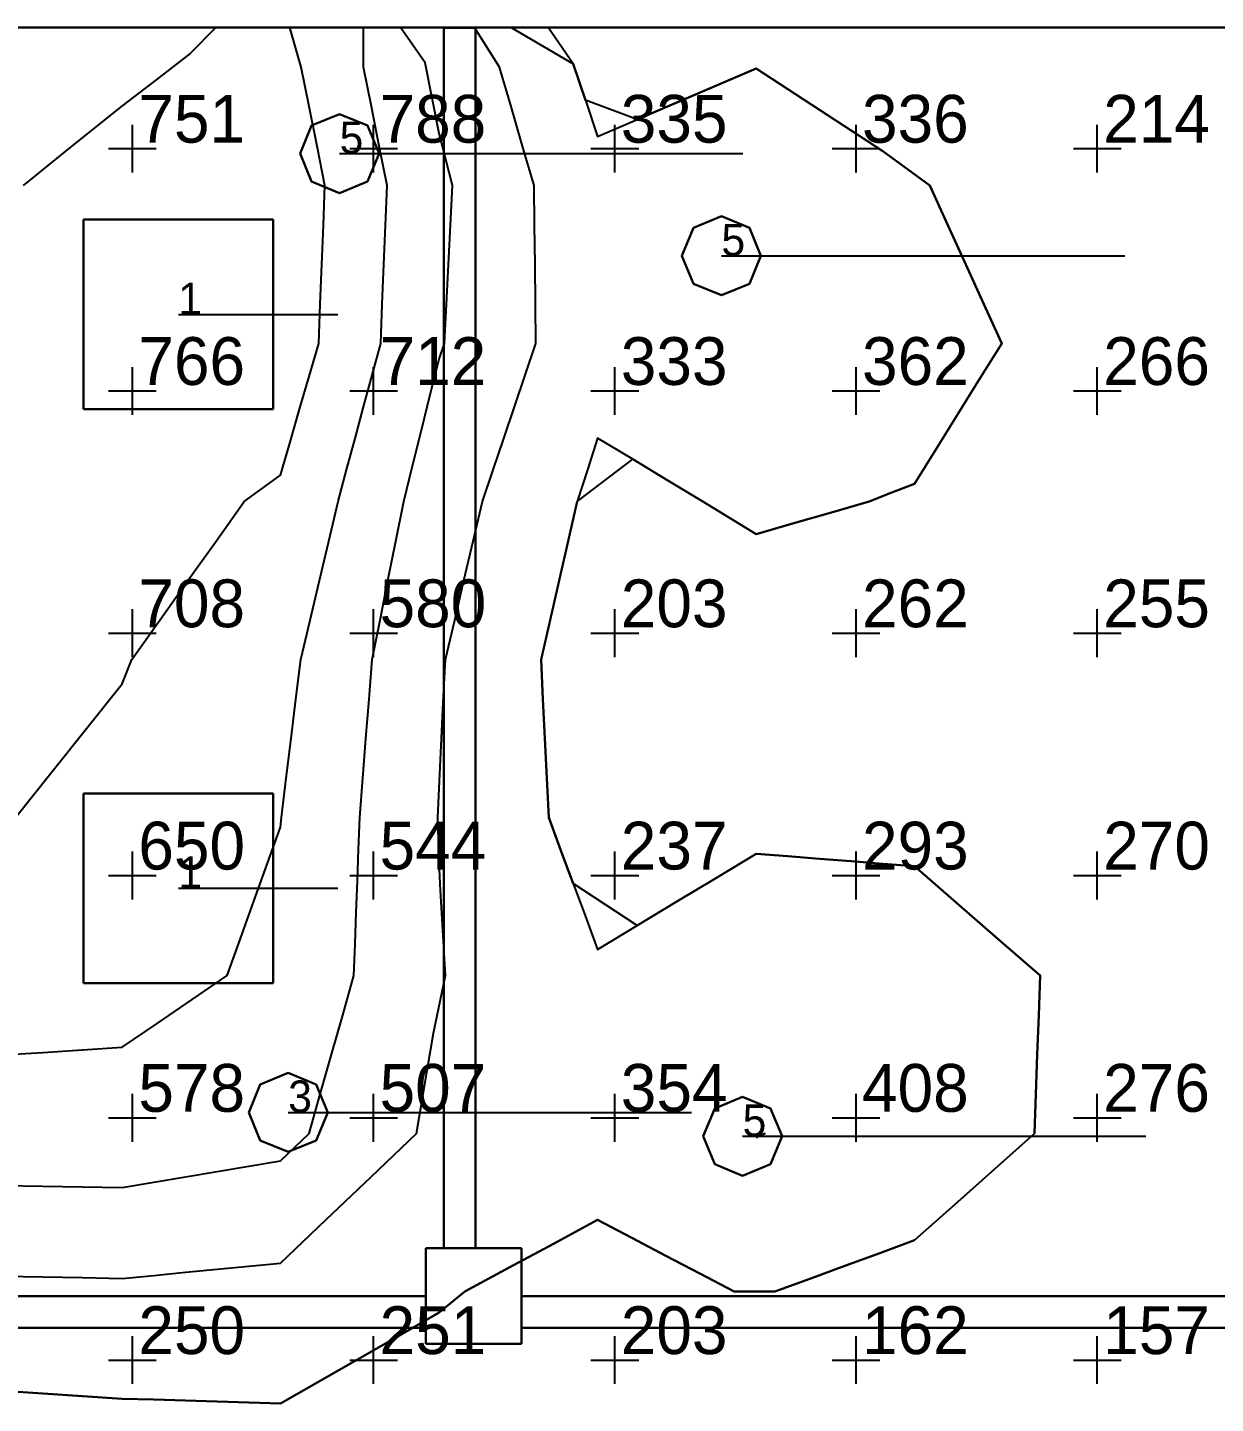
# Model space of a CAD drawing. Extents: x 0 to 48.5, y 0 to 23.7.
# Drawn here: x 10.641 to 14.366, y 18.484 to 22.8 of the extents above; entities that cross this region are included whole.
import ezdxf

# ---------------------------------------------------------------- set-up
doc = ezdxf.new("R2010")
doc.units = 0
doc.header["$MEASUREMENT"] = 0
for name, color, linetype in [('DLXFURN', 5, 'Continuous'), ('DLXISO', 7, 'Continuous'), ('DLXLUM', 2, 'Continuous'), ('DLXLUMEX', 2, 'Continuous'), ('DLXSCENE', 7, 'Continuous'), ('DLXVAL', 3, 'Continuous')]:
    doc.layers.add(name, color=color, linetype=linetype)

# ---------------------------------------------------------------- blocks, each defined once
blk = doc.blocks.new('*U56')
for p, q in [((0.2975, 0.2975), (-0.2975, 0.2975)), ((-0.2975, 0.2975), (-0.2975, -0.2975)), ((-0.2975, 0.2975), (-0.2975, -0.2975)), ((-0.2975, -0.2975), (-0.2975, 0.2975)), ((-0.2975, 0.2975), (-0.2975, 0.2975)), ((0.2975, 0.2975), (-0.2975, 0.2975)), ((-0.2975, 0.2975), (-0.2975, 0.2975)), ((-0.2975, 0.2975), (0.2975, 0.2975)), ((-0.2975, -0.2975), (-0.2975, 0.2975)), ((-0.2975, 0.2975), (0.2975, 0.2975)), ((0.2975, -0.2975), (0.2975, 0.2975)), ((0.2975, 0.2975), (0.2975, 0.2975)), ((0.2975, -0.2975), (0.2975, 0.2975)), ((0.2975, 0.2975), (0.2975, 0.2975)), ((0.2975, 0.2975), (0.2975, -0.2975)), ((0.2975, 0.2975), (0.2975, -0.2975)), ((-0.2975, -0.2975), (0.2975, -0.2975)), ((-0.2975, -0.2975), (-0.2975, -0.2975)), ((-0.2975, -0.2975), (0.2975, -0.2975)), ((0.2975, -0.2975), (-0.2975, -0.2975)), ((-0.2975, -0.2975), (-0.2975, -0.2975)), ((0.2975, -0.2975), (-0.2975, -0.2975)), ((0.2975, -0.2975), (0.2975, -0.2975)), ((0.2975, -0.2975), (0.2975, -0.2975))]:
    blk.add_line(p, q)
at = {"color": 1}
blk.add_line((0, 0), (0.5, 0), dxfattribs=at)
at = {"layer": 'DLXLUMEX', "color": 7}
blk.add_text('1', height=0.1, dxfattribs=at).set_placement((0, 0))
blk = doc.blocks.new('*U67')
for p, q in [((0.2975, 0.2975), (-0.2975, 0.2975)), ((-0.2975, 0.2975), (-0.2975, -0.2975)), ((-0.2975, 0.2975), (-0.2975, -0.2975)), ((-0.2975, -0.2975), (-0.2975, 0.2975)), ((-0.2975, 0.2975), (-0.2975, 0.2975)), ((0.2975, 0.2975), (-0.2975, 0.2975)), ((-0.2975, 0.2975), (-0.2975, 0.2975)), ((-0.2975, 0.2975), (0.2975, 0.2975)), ((-0.2975, -0.2975), (-0.2975, 0.2975)), ((-0.2975, 0.2975), (0.2975, 0.2975)), ((0.2975, -0.2975), (0.2975, 0.2975)), ((0.2975, 0.2975), (0.2975, 0.2975)), ((0.2975, -0.2975), (0.2975, 0.2975)), ((0.2975, 0.2975), (0.2975, 0.2975)), ((0.2975, 0.2975), (0.2975, -0.2975)), ((0.2975, 0.2975), (0.2975, -0.2975)), ((-0.2975, -0.2975), (0.2975, -0.2975)), ((-0.2975, -0.2975), (-0.2975, -0.2975)), ((-0.2975, -0.2975), (0.2975, -0.2975)), ((0.2975, -0.2975), (-0.2975, -0.2975)), ((-0.2975, -0.2975), (-0.2975, -0.2975)), ((0.2975, -0.2975), (-0.2975, -0.2975)), ((0.2975, -0.2975), (0.2975, -0.2975)), ((0.2975, -0.2975), (0.2975, -0.2975))]:
    blk.add_line(p, q)
at = {"color": 1}
blk.add_line((0, 0), (0.5, 0), dxfattribs=at)
at = {"layer": 'DLXLUMEX', "color": 7}
blk.add_text('1', height=0.1, dxfattribs=at).set_placement((0, 0))
blk = doc.blocks.new('*U134')
for p, q in [((-0.124, 0), (-0.0877, 0.0877)), ((-0.0877, 0.0877), (-0.124, 0)), ((-0.0877, 0.0877), (-0.124, 0)), ((-0.124, 0), (-0.0877, 0.0877)), ((-0.0877, 0.0877), (0, 0.124)), ((0, 0.124), (-0.0877, 0.0877)), ((0, 0.124), (-0.0877, 0.0877)), ((-0.0877, 0.0877), (0, 0.124)), ((-0.0877, 0.0877), (-0.0877, 0.0877)), ((-0.0877, 0.0877), (-0.0877, 0.0877)), ((0, 0.124), (0.0877, 0.0877)), ((0.0877, 0.0877), (0, 0.124)), ((0, 0.124), (0, 0.124)), ((0.0877, 0.0877), (0, 0.124)), ((0, 0.124), (0, 0.124)), ((0, 0.124), (0.0877, 0.0877)), ((0.0877, 0.0877), (0.124, 0)), ((0.124, 0), (0.0877, 0.0877)), ((0.0877, 0.0877), (0.0877, 0.0877)), ((0.124, 0), (0.0877, 0.0877)), ((0.0877, 0.0877), (0.0877, 0.0877)), ((0.0877, 0.0877), (0.124, 0)), ((-0.0877, -0.0877), (-0.124, 0)), ((-0.124, 0), (-0.0877, -0.0877)), ((-0.124, 0), (-0.124, 0)), ((-0.124, 0), (-0.0877, -0.0877)), ((-0.0877, -0.0877), (-0.124, 0)), ((-0.124, 0), (-0.124, 0)), ((0.124, 0), (0.0877, -0.0877)), ((0.0877, -0.0877), (0.124, 0)), ((0.0877, -0.0877), (0.124, 0)), ((0.124, 0), (0.0877, -0.0877)), ((0.124, 0), (0.124, 0)), ((0.124, 0), (0.124, 0)), ((0, -0.124), (-0.0877, -0.0877)), ((-0.0877, -0.0877), (0, -0.124)), ((-0.0877, -0.0877), (-0.0877, -0.0877)), ((-0.0877, -0.0877), (0, -0.124)), ((0, -0.124), (-0.0877, -0.0877)), ((-0.0877, -0.0877), (-0.0877, -0.0877)), ((0.0877, -0.0877), (0, -0.124)), ((0, -0.124), (0.0877, -0.0877)), ((0, -0.124), (0.0877, -0.0877)), ((0.0877, -0.0877), (0, -0.124)), ((0, -0.124), (0, -0.124)), ((0, -0.124), (0, -0.124)), ((0.0877, -0.0877), (0.0877, -0.0877)), ((0.0877, -0.0877), (0.0877, -0.0877))]:
    blk.add_line(p, q)
at = {"color": 1}
blk.add_line((0, 0), (1.265, 0), dxfattribs=at)
at = {"layer": 'DLXLUMEX', "color": 7}
blk.add_text('5', height=0.1, dxfattribs=at).set_placement((0, 0))
blk = doc.blocks.new('*U145')
for p, q in [((-0.124, 0), (-0.0877, 0.0877)), ((-0.0877, 0.0877), (-0.124, 0)), ((-0.0877, 0.0877), (-0.124, 0)), ((-0.124, 0), (-0.0877, 0.0877)), ((-0.0877, 0.0877), (0, 0.124)), ((0, 0.124), (-0.0877, 0.0877)), ((0, 0.124), (-0.0877, 0.0877)), ((-0.0877, 0.0877), (0, 0.124)), ((-0.0877, 0.0877), (-0.0877, 0.0877)), ((-0.0877, 0.0877), (-0.0877, 0.0877)), ((0, 0.124), (0.0877, 0.0877)), ((0.0877, 0.0877), (0, 0.124)), ((0, 0.124), (0, 0.124)), ((0.0877, 0.0877), (0, 0.124)), ((0, 0.124), (0, 0.124)), ((0, 0.124), (0.0877, 0.0877)), ((0.0877, 0.0877), (0.124, 0)), ((0.124, 0), (0.0877, 0.0877)), ((0.0877, 0.0877), (0.0877, 0.0877)), ((0.124, 0), (0.0877, 0.0877)), ((0.0877, 0.0877), (0.0877, 0.0877)), ((0.0877, 0.0877), (0.124, 0)), ((-0.0877, -0.0877), (-0.124, 0)), ((-0.124, 0), (-0.0877, -0.0877)), ((-0.124, 0), (-0.124, 0)), ((-0.124, 0), (-0.0877, -0.0877)), ((-0.0877, -0.0877), (-0.124, 0)), ((-0.124, 0), (-0.124, 0)), ((0.124, 0), (0.0877, -0.0877)), ((0.0877, -0.0877), (0.124, 0)), ((0.0877, -0.0877), (0.124, 0)), ((0.124, 0), (0.0877, -0.0877)), ((0.124, 0), (0.124, 0)), ((0.124, 0), (0.124, 0)), ((0, -0.124), (-0.0877, -0.0877)), ((-0.0877, -0.0877), (0, -0.124)), ((-0.0877, -0.0877), (-0.0877, -0.0877)), ((-0.0877, -0.0877), (0, -0.124)), ((0, -0.124), (-0.0877, -0.0877)), ((-0.0877, -0.0877), (-0.0877, -0.0877)), ((0.0877, -0.0877), (0, -0.124)), ((0, -0.124), (0.0877, -0.0877)), ((0, -0.124), (0.0877, -0.0877)), ((0.0877, -0.0877), (0, -0.124)), ((0, -0.124), (0, -0.124)), ((0, -0.124), (0, -0.124)), ((0.0877, -0.0877), (0.0877, -0.0877)), ((0.0877, -0.0877), (0.0877, -0.0877))]:
    blk.add_line(p, q)
at = {"color": 1}
blk.add_line((0, 0), (1.265, 0), dxfattribs=at)
at = {"layer": 'DLXLUMEX', "color": 7}
blk.add_text('3', height=0.1, dxfattribs=at).set_placement((0, 0))
blk = doc.blocks.new('*U169')
for p, q in [((-0.124, 0), (-0.0877, 0.0877)), ((-0.0877, 0.0877), (-0.124, 0)), ((-0.0877, 0.0877), (-0.124, 0)), ((-0.124, 0), (-0.0877, 0.0877)), ((-0.0877, 0.0877), (0, 0.124)), ((0, 0.124), (-0.0877, 0.0877)), ((0, 0.124), (-0.0877, 0.0877)), ((-0.0877, 0.0877), (0, 0.124)), ((-0.0877, 0.0877), (-0.0877, 0.0877)), ((-0.0877, 0.0877), (-0.0877, 0.0877)), ((0, 0.124), (0.0877, 0.0877)), ((0.0877, 0.0877), (0, 0.124)), ((0, 0.124), (0, 0.124)), ((0.0877, 0.0877), (0, 0.124)), ((0, 0.124), (0, 0.124)), ((0, 0.124), (0.0877, 0.0877)), ((0.0877, 0.0877), (0.124, 0)), ((0.124, 0), (0.0877, 0.0877)), ((0.0877, 0.0877), (0.0877, 0.0877)), ((0.124, 0), (0.0877, 0.0877)), ((0.0877, 0.0877), (0.0877, 0.0877)), ((0.0877, 0.0877), (0.124, 0)), ((-0.0877, -0.0877), (-0.124, 0)), ((-0.124, 0), (-0.0877, -0.0877)), ((-0.124, 0), (-0.124, 0)), ((-0.124, 0), (-0.0877, -0.0877)), ((-0.0877, -0.0877), (-0.124, 0)), ((-0.124, 0), (-0.124, 0)), ((0.124, 0), (0.0877, -0.0877)), ((0.0877, -0.0877), (0.124, 0)), ((0.0877, -0.0877), (0.124, 0)), ((0.124, 0), (0.0877, -0.0877)), ((0.124, 0), (0.124, 0)), ((0.124, 0), (0.124, 0)), ((0, -0.124), (-0.0877, -0.0877)), ((-0.0877, -0.0877), (0, -0.124)), ((-0.0877, -0.0877), (-0.0877, -0.0877)), ((-0.0877, -0.0877), (0, -0.124)), ((0, -0.124), (-0.0877, -0.0877)), ((-0.0877, -0.0877), (-0.0877, -0.0877)), ((0.0877, -0.0877), (0, -0.124)), ((0, -0.124), (0.0877, -0.0877)), ((0, -0.124), (0.0877, -0.0877)), ((0.0877, -0.0877), (0, -0.124)), ((0, -0.124), (0, -0.124)), ((0, -0.124), (0, -0.124)), ((0.0877, -0.0877), (0.0877, -0.0877)), ((0.0877, -0.0877), (0.0877, -0.0877))]:
    blk.add_line(p, q)
at = {"color": 1}
blk.add_line((0, 0), (1.265, 0), dxfattribs=at)
at = {"layer": 'DLXLUMEX', "color": 7}
blk.add_text('5', height=0.1, dxfattribs=at).set_placement((0, 0))
blk = doc.blocks.new('*U171')
for p, q in [((-0.124, 0), (-0.0877, 0.0877)), ((-0.0877, 0.0877), (-0.124, 0)), ((-0.0877, 0.0877), (-0.124, 0)), ((-0.124, 0), (-0.0877, 0.0877)), ((-0.0877, 0.0877), (0, 0.124)), ((0, 0.124), (-0.0877, 0.0877)), ((0, 0.124), (-0.0877, 0.0877)), ((-0.0877, 0.0877), (0, 0.124)), ((-0.0877, 0.0877), (-0.0877, 0.0877)), ((-0.0877, 0.0877), (-0.0877, 0.0877)), ((0, 0.124), (0.0877, 0.0877)), ((0.0877, 0.0877), (0, 0.124)), ((0, 0.124), (0, 0.124)), ((0.0877, 0.0877), (0, 0.124)), ((0, 0.124), (0, 0.124)), ((0, 0.124), (0.0877, 0.0877)), ((0.0877, 0.0877), (0.124, 0)), ((0.124, 0), (0.0877, 0.0877)), ((0.0877, 0.0877), (0.0877, 0.0877)), ((0.124, 0), (0.0877, 0.0877)), ((0.0877, 0.0877), (0.0877, 0.0877)), ((0.0877, 0.0877), (0.124, 0)), ((-0.0877, -0.0877), (-0.124, 0)), ((-0.124, 0), (-0.0877, -0.0877)), ((-0.124, 0), (-0.124, 0)), ((-0.124, 0), (-0.0877, -0.0877)), ((-0.0877, -0.0877), (-0.124, 0)), ((-0.124, 0), (-0.124, 0)), ((0.124, 0), (0.0877, -0.0877)), ((0.0877, -0.0877), (0.124, 0)), ((0.0877, -0.0877), (0.124, 0)), ((0.124, 0), (0.0877, -0.0877)), ((0.124, 0), (0.124, 0)), ((0.124, 0), (0.124, 0)), ((0, -0.124), (-0.0877, -0.0877)), ((-0.0877, -0.0877), (0, -0.124)), ((-0.0877, -0.0877), (-0.0877, -0.0877)), ((-0.0877, -0.0877), (0, -0.124)), ((0, -0.124), (-0.0877, -0.0877)), ((-0.0877, -0.0877), (-0.0877, -0.0877)), ((0.0877, -0.0877), (0, -0.124)), ((0, -0.124), (0.0877, -0.0877)), ((0, -0.124), (0.0877, -0.0877)), ((0.0877, -0.0877), (0, -0.124)), ((0, -0.124), (0, -0.124)), ((0, -0.124), (0, -0.124)), ((0.0877, -0.0877), (0.0877, -0.0877)), ((0.0877, -0.0877), (0.0877, -0.0877))]:
    blk.add_line(p, q)
at = {"color": 1}
blk.add_line((0, 0), (1.265, 0), dxfattribs=at)
at = {"layer": 'DLXLUMEX', "color": 7}
blk.add_text('5', height=0.1, dxfattribs=at).set_placement((0, 0))
blk = doc.blocks.new('*U85')
for p, q in [((6.666, -0.1), (0.6521, -0.1)), ((0.6521, -0.1), (6.666, -0.1)), ((6.666, -0.1), (6.666, -0.1)), ((19.18, -0.1), (6.966, -0.1)), ((6.966, -0.1), (6.966, -0.1)), ((6.966, -0.1), (19.18, -0.1)), ((6.666, -0.2), (0.776, -0.2)), ((0.776, -0.2), (6.666, -0.2)), ((6.666, -0.2), (6.666, -0.2)), ((19.176, -0.2), (6.966, -0.2)), ((6.966, -0.2), (6.966, -0.2)), ((6.966, -0.2), (19.176, -0.2))]:
    blk.add_line(p, q)
blk = doc.blocks.new('*U87')
for p, q in [((0.2, 4.0794), (0.1, 4.0794)), ((0.1, 4.0794), (0.1, 4.0794)), ((0.1, 4.0794), (0.2, 4.0794)), ((0.1, 0.2506), (0.1, 4.0794)), ((0.1, 4.0794), (0.1, 4.0794)), ((0.1, 4.0794), (0.1, 0.2506)), ((0.2, 4.0794), (0.2, 4.0794)), ((0.2, 0.2506), (0.2, 4.0794)), ((0.2, 4.0794), (0.2, 4.0794)), ((0.2, 4.0794), (0.2, 0.2506)), ((0.1, 0.2506), (0.1, 0.2506)), ((0.2, 0.2506), (0.2, 0.2506))]:
    blk.add_line(p, q)
blk = doc.blocks.new('*U146')
for p, q in [((0, 22.8), (26.4, 22.8)), ((26.4, 22.8), (0, 22.8))]:
    blk.add_line(p, q)
blk = doc.blocks.new('*U147')
for p, q in [((0, 22.8), (26.4, 22.8)), ((11.89, 18.9706), (11.89, 18.6706)), ((12.19, 18.9706), (11.89, 18.9706)), ((12.19, 18.6706), (12.19, 18.9706)), ((11.89, 18.6706), (12.19, 18.6706))]:
    blk.add_line(p, q)
blk = doc.blocks.new('*U148')
for p, q in [((26.4, 22.8), (0, 22.8)), ((11.89, 18.6706), (11.89, 18.9706)), ((11.89, 18.9706), (12.19, 18.9706)), ((12.19, 18.9706), (12.19, 18.6706)), ((12.19, 18.6706), (11.89, 18.6706))]:
    blk.add_line(p, q)
blk = doc.blocks.new('*U153')
for p, q in [((-0.15, 0.15), (-0.15, -0.15)), ((-0.15, -0.15), (-0.15, 0.15)), ((-0.15, 0.15), (-0.15, 0.15)), ((0.15, 0.15), (-0.15, 0.15)), ((-0.15, 0.15), (-0.15, 0.15)), ((-0.15, 0.15), (0.15, 0.15)), ((0.15, 0.15), (0.15, 0.15)), ((0.15, -0.15), (0.15, 0.15)), ((0.15, 0.15), (0.15, 0.15)), ((0.15, 0.15), (0.15, -0.15)), ((-0.15, -0.15), (-0.15, -0.15)), ((-0.15, -0.15), (0.15, -0.15)), ((0.15, -0.15), (-0.15, -0.15)), ((-0.15, -0.15), (-0.15, -0.15)), ((0.15, -0.15), (0.15, -0.15)), ((0.15, -0.15), (0.15, -0.15))]:
    blk.add_line(p, q)
blk = doc.blocks.new('*U159')
for p, q in [((12.7564, 22.8), (15.7564, 22.8)), ((15.7564, 22.8), (12.7564, 22.8)), ((12.7564, 22.8), (12.7564, 22.8))]:
    blk.add_line(p, q)
blk = doc.blocks.new('*U162')
at = {"color": 1}
for points in [[(10.5643, 18.5233, 0.7), (10.6886, 18.5151, 0.7), (10.8129, 18.507, 0.7), (10.9371, 18.4988, 0.7), (11.0366, 18.4958, 0.7), (11.136, 18.4928, 0.7), (11.2354, 18.4898, 0.7), (11.3349, 18.4868, 0.7), (11.4343, 18.4838, 0.7), (11.5586, 18.555, 0.7), (11.6829, 18.6263, 0.7), (11.8071, 18.6975, 0.7), (11.9314, 18.7687, 0.7), (12.0123, 18.8348, 0.7), (12.151, 18.9098, 0.7), (12.2898, 18.9848, 0.7), (12.4286, 19.0598, 0.7), (12.5356, 19.0035, 0.7), (12.6427, 18.9473, 0.7), (12.7497, 18.891, 0.7), (12.8567, 18.8348, 0.7), (12.9848, 18.8348, 0.7), (13.0943, 18.875, 0.7), (13.2038, 18.9153, 0.7), (13.3133, 18.9555, 0.7), (13.4229, 18.9958, 0.7), (13.548, 19.1073, 0.7), (13.6732, 19.2189, 0.7), (13.7984, 19.3304, 0.7), (13.8029, 19.4543, 0.7), (13.8075, 19.5782, 0.7), (13.8121, 19.7022, 0.7), (13.8166, 19.8261, 0.7), (13.6854, 19.9404, 0.7), (13.5541, 20.0547, 0.7), (13.4229, 20.169, 0.7), (13.3234, 20.1768, 0.7), (13.224, 20.1845, 0.7), (13.1246, 20.1923, 0.7), (13.0251, 20.2001, 0.7), (12.9257, 20.2078, 0.7), (12.8014, 20.1329, 0.7), (12.6771, 20.058, 0.7), (12.5529, 19.9831, 0.7), (12.3521, 20.115, 0.7), (12.3138, 20.2183, 0.7), (12.2756, 20.3217, 0.7), (12.2695, 20.4456, 0.7), (12.2634, 20.5695, 0.7), (12.2573, 20.6935, 0.7), (12.2512, 20.8174, 0.7), (12.2795, 20.9413, 0.7), (12.3078, 21.0652, 0.7), (12.3361, 21.1891, 0.7), (12.3644, 21.313, 0.7), (12.5387, 21.4455, 0.7), (12.6488, 21.3793, 0.7), (12.7589, 21.313, 0.7), (12.9257, 21.2106, 0.7), (13.0439, 21.2447, 0.7), (13.1621, 21.2789, 0.7), (13.2803, 21.313, 0.7), (13.3516, 21.341, 0.7), (13.4229, 21.3689, 0.7), (13.4911, 21.4789, 0.7), (13.5594, 21.5888, 0.7), (13.6276, 21.6987, 0.7), (13.6959, 21.8087, 0.7), (13.6397, 21.9326, 0.7), (13.5834, 22.0565, 0.7), (13.5272, 22.1804, 0.7), (13.4709, 22.3043, 0.7), (13.3234, 22.4122, 0.7), (13.224, 22.477, 0.7), (13.1246, 22.5418, 0.7), (13.0251, 22.6066, 0.7), (12.9257, 22.6714, 0.7), (12.8014, 22.6181, 0.7), (12.6771, 22.5649, 0.7), (12.5529, 22.5117, 0.7), (12.3903, 22.5723, 0.7), (12.3521, 22.6861, 0.7), (12.2737, 22.8, 0.7), (12.1579, 22.8, 0.7), (12.0421, 22.8, 0.7), (11.9263, 22.8, 0.7), (11.8105, 22.8, 0.7), (11.6947, 22.8, 0.7), (11.579, 22.8, 0.7), (11.4632, 22.8, 0.7), (11.3474, 22.8, 0.7), (11.2316, 22.8, 0.7), (11.1158, 22.8, 0.7), (11, 22.8, 0.7), (10.8842, 22.8, 0.7), (10.7684, 22.8, 0.7), (10.6526, 22.8, 0.7), (10.5368, 22.8, 0.7)], [(10.5368, 22.8, 0.7), (10.6526, 22.8, 0.7), (10.7684, 22.8, 0.7), (10.8842, 22.8, 0.7), (11, 22.8, 0.7), (11.1158, 22.8, 0.7), (11.2316, 22.8, 0.7), (11.3474, 22.8, 0.7), (11.4632, 22.8, 0.7), (11.579, 22.8, 0.7), (11.6947, 22.8, 0.7), (11.8105, 22.8, 0.7), (11.9263, 22.8, 0.7), (12.0421, 22.8, 0.7), (12.1579, 22.8, 0.7), (12.3521, 22.6861, 0.7), (12.3903, 22.5723, 0.7), (12.4286, 22.4585, 0.7), (12.5529, 22.5117, 0.7), (12.6771, 22.5649, 0.7), (12.8014, 22.6181, 0.7), (12.9257, 22.6714, 0.7), (13.0251, 22.6066, 0.7), (13.1246, 22.5418, 0.7), (13.224, 22.477, 0.7), (13.3234, 22.4122, 0.7), (13.4709, 22.3043, 0.7), (13.5272, 22.1804, 0.7), (13.5834, 22.0565, 0.7), (13.6397, 21.9326, 0.7), (13.6959, 21.8087, 0.7), (13.6276, 21.6987, 0.7), (13.5594, 21.5888, 0.7), (13.4911, 21.4789, 0.7), (13.4229, 21.3689, 0.7), (13.3516, 21.341, 0.7), (13.2803, 21.313, 0.7), (13.1621, 21.2789, 0.7), (13.0439, 21.2447, 0.7), (12.9257, 21.2106, 0.7), (12.7589, 21.313, 0.7), (12.6488, 21.3793, 0.7), (12.5387, 21.4455, 0.7), (12.4286, 21.5117, 0.7), (12.3965, 21.4124, 0.7), (12.3644, 21.313, 0.7), (12.3361, 21.1891, 0.7), (12.3078, 21.0652, 0.7), (12.2795, 20.9413, 0.7), (12.2512, 20.8174, 0.7), (12.2573, 20.6935, 0.7), (12.2634, 20.5695, 0.7), (12.2695, 20.4456, 0.7), (12.2756, 20.3217, 0.7), (12.3138, 20.2183, 0.7), (12.3521, 20.115, 0.7), (12.3903, 20.0116, 0.7), (12.4286, 19.9082, 0.7), (12.5529, 19.9831, 0.7), (12.6771, 20.058, 0.7), (12.8014, 20.1329, 0.7), (12.9257, 20.2078, 0.7), (13.0251, 20.2001, 0.7), (13.1246, 20.1923, 0.7), (13.224, 20.1845, 0.7), (13.3234, 20.1768, 0.7), (13.4229, 20.169, 0.7), (13.5541, 20.0547, 0.7), (13.6854, 19.9404, 0.7), (13.8166, 19.8261, 0.7), (13.8121, 19.7022, 0.7), (13.8075, 19.5782, 0.7), (13.8029, 19.4543, 0.7), (13.7984, 19.3304, 0.7), (13.6732, 19.2189, 0.7), (13.548, 19.1073, 0.7), (13.4229, 18.9958, 0.7), (13.3133, 18.9555, 0.7), (13.2038, 18.9153, 0.7), (13.0943, 18.875, 0.7), (12.9848, 18.8348, 0.7), (12.8567, 18.8348, 0.7), (12.7497, 18.891, 0.7), (12.6427, 18.9473, 0.7), (12.5356, 19.0035, 0.7), (12.4286, 19.0598, 0.7), (12.2898, 18.9848, 0.7), (12.151, 18.9098, 0.7), (12.0123, 18.8348, 0.7), (11.9314, 18.7687, 0.7), (11.8071, 18.6975, 0.7), (11.6829, 18.6263, 0.7), (11.5586, 18.555, 0.7), (11.4343, 18.4838, 0.7), (11.3349, 18.4868, 0.7), (11.2354, 18.4898, 0.7), (11.136, 18.4928, 0.7), (11.0366, 18.4958, 0.7), (10.9371, 18.4988, 0.7), (10.8129, 18.507, 0.7), (10.6886, 18.5151, 0.7), (10.5643, 18.5233, 0.7)]]:
    blk.add_polyline3d(points, dxfattribs=at)
at = {"color": 3}
for points in [[(10.5643, 18.8832, 0.7), (10.6886, 18.8808, 0.7), (10.8129, 18.8785, 0.7), (10.9371, 18.8762, 0.7), (11.0366, 18.8857, 0.7), (11.136, 18.8953, 0.7), (11.2354, 18.9049, 0.7), (11.3349, 18.9145, 0.7), (11.4343, 18.9241, 0.7), (11.5765, 19.0596, 0.7), (11.7186, 19.195, 0.7), (11.8608, 19.3304, 0.7), (11.8785, 19.4354, 0.7), (11.8961, 19.5405, 0.7), (11.9138, 19.6455, 0.7), (11.9511, 19.8261, 0.7), (11.9462, 19.9151, 0.7), (11.9413, 20.0041, 0.7), (11.9364, 20.0931, 0.7), (11.9314, 20.1821, 0.7), (11.9278, 20.3217, 0.7), (11.9314, 20.4127, 0.7), (11.938, 20.5476, 0.7), (11.9446, 20.6825, 0.7), (11.9512, 20.8174, 0.7), (11.9804, 20.9413, 0.7), (12.0096, 21.0652, 0.7), (12.0387, 21.1891, 0.7), (12.068, 21.313, 0.7), (12.1013, 21.4121, 0.7), (12.1347, 21.5113, 0.7), (12.168, 21.6104, 0.7), (12.2014, 21.7095, 0.7), (12.2348, 21.8087, 0.7), (12.2335, 21.9326, 0.7), (12.2323, 22.0565, 0.7), (12.2311, 22.1804, 0.7), (12.2299, 22.3043, 0.7), (12.1936, 22.4282, 0.7), (12.1573, 22.5522, 0.7), (12.121, 22.6761, 0.7), (12.0421, 22.8, 0.7), (11.9263, 22.8, 0.7), (11.8105, 22.8, 0.7), (11.6947, 22.8, 0.7), (11.579, 22.8, 0.7), (11.4632, 22.8, 0.7), (11.3474, 22.8, 0.7), (11.2316, 22.8, 0.7), (11.1158, 22.8, 0.7), (11, 22.8, 0.7), (10.8842, 22.8, 0.7), (10.7684, 22.8, 0.7), (10.6526, 22.8, 0.7), (10.5368, 22.8, 0.7)], [(12.9257, 19.3183, 0.7), (12.953, 19.3304, 0.7), (12.9257, 19.3183, 0.7)]]:
    blk.add_polyline3d(points, dxfattribs=at)
at = {"color": 6}
blk.add_polyline3d([(10.5643, 19.1675, 0.7), (10.6886, 19.1653, 0.7), (10.8129, 19.163, 0.7), (10.9371, 19.1608, 0.7), (11.0366, 19.1777, 0.7), (11.136, 19.1945, 0.7), (11.2354, 19.2114, 0.7), (11.3349, 19.2283, 0.7), (11.4343, 19.2452, 0.7), (11.5237, 19.3304, 0.7), (11.5589, 19.4543, 0.7), (11.594, 19.5782, 0.7), (11.6292, 19.7022, 0.7), (11.6644, 19.8261, 0.7), (11.668, 19.9252, 0.7), (11.6716, 20.0243, 0.7), (11.6752, 20.1235, 0.7), (11.6788, 20.2226, 0.7), (11.6824, 20.3217, 0.7), (11.6922, 20.4456, 0.7), (11.7021, 20.5695, 0.7), (11.7119, 20.6935, 0.7), (11.7218, 20.8174, 0.7), (11.7464, 20.9413, 0.7), (11.7711, 21.0652, 0.7), (11.7957, 21.1891, 0.7), (11.8204, 21.313, 0.7), (11.8482, 21.4248, 0.7), (11.8759, 21.5366, 0.7), (11.9037, 21.6484, 0.7), (11.9314, 21.7601, 0.7), (11.9482, 21.8087, 0.7), (11.9544, 21.9326, 0.7), (11.9607, 22.0565, 0.7), (11.9669, 22.1804, 0.7), (11.9731, 22.3043, 0.7), (11.9314, 22.4674, 0.7), (11.9098, 22.5782, 0.7), (11.8881, 22.6891, 0.7), (11.8105, 22.8, 0.7), (11.6947, 22.8, 0.7), (11.579, 22.8, 0.7), (11.4632, 22.8, 0.7), (11.3474, 22.8, 0.7), (11.2316, 22.8, 0.7), (11.1158, 22.8, 0.7), (11, 22.8, 0.7), (10.8842, 22.8, 0.7), (10.7684, 22.8, 0.7), (10.6526, 22.8, 0.7), (10.5368, 22.8, 0.7)], dxfattribs=at)
at = {"color": 4}
blk.add_polyline3d([(10.5643, 19.577, 0.7), (10.6886, 19.585, 0.7), (10.8129, 19.5931, 0.7), (10.9371, 19.6011, 0.7), (11.0469, 19.6761, 0.7), (11.1567, 19.7511, 0.7), (11.2665, 19.8261, 0.7), (11.3084, 19.9425, 0.7), (11.3504, 20.059, 0.7), (11.3923, 20.1754, 0.7), (11.4343, 20.2919, 0.7), (11.437, 20.3217, 0.7), (11.4521, 20.4456, 0.7), (11.4672, 20.5695, 0.7), (11.4823, 20.6935, 0.7), (11.4974, 20.8174, 0.7), (11.5267, 20.9413, 0.7), (11.556, 21.0652, 0.7), (11.5853, 21.1891, 0.7), (11.6146, 21.313, 0.7), (11.6413, 21.4121, 0.7), (11.6681, 21.5113, 0.7), (11.6948, 21.6104, 0.7), (11.7216, 21.7095, 0.7), (11.7484, 21.8087, 0.7), (11.7533, 21.9326, 0.7), (11.7583, 22.0565, 0.7), (11.7633, 22.1804, 0.7), (11.7682, 22.3043, 0.7), (11.7438, 22.4282, 0.7), (11.7193, 22.5522, 0.7), (11.6948, 22.6761, 0.7), (11.6947, 22.8, 0.7), (11.579, 22.8, 0.7), (11.4632, 22.8, 0.7), (11.3474, 22.8, 0.7), (11.2316, 22.8, 0.7), (11.1158, 22.8, 0.7), (11, 22.8, 0.7), (10.8842, 22.8, 0.7), (10.7684, 22.8, 0.7), (10.6526, 22.8, 0.7), (10.5368, 22.8, 0.7)], dxfattribs=at)
at = {"color": 9}
blk.add_polyline3d([(10.6027, 20.3217, 0.7), (10.7142, 20.4615, 0.7), (10.8257, 20.6014, 0.7), (10.9371, 20.7412, 0.7), (10.9678, 20.8174, 0.7), (11.0559, 20.9413, 0.7), (11.144, 21.0652, 0.7), (11.2321, 21.1891, 0.7), (11.3202, 21.313, 0.7), (11.4343, 21.3962, 0.7), (11.4642, 21.4993, 0.7), (11.4941, 21.6024, 0.7), (11.524, 21.7056, 0.7), (11.5539, 21.8087, 0.7), (11.5588, 21.9326, 0.7), (11.5637, 22.0565, 0.7), (11.5685, 22.1804, 0.7), (11.5734, 22.3043, 0.7), (11.5486, 22.4282, 0.7), (11.5238, 22.5522, 0.7), (11.499, 22.6761, 0.7), (11.4632, 22.8, 0.7), (11.3474, 22.8, 0.7), (11.2316, 22.8, 0.7), (11.1511, 22.7181, 0.7), (11.0441, 22.6363, 0.7), (10.9371, 22.5544, 0.7), (10.7821, 22.4294, 0.7), (10.627, 22.3043, 0.7)], dxfattribs=at)
blk = doc.blocks.new('*U163')
for p, q in [((10.9696, 22.345, 0.7), (10.9696, 22.495, 0.7)), ((11.7261, 22.345, 0.7), (11.7261, 22.495, 0.7)), ((12.4826, 22.345, 0.7), (12.4826, 22.495, 0.7)), ((13.2391, 22.345, 0.7), (13.2391, 22.495, 0.7)), ((13.9957, 22.345, 0.7), (13.9957, 22.495, 0.7)), ((10.8946, 22.42, 0.7), (11.0446, 22.42, 0.7)), ((11.6511, 22.42, 0.7), (11.8011, 22.42, 0.7)), ((12.4076, 22.42, 0.7), (12.5576, 22.42, 0.7)), ((13.1641, 22.42, 0.7), (13.3141, 22.42, 0.7)), ((13.9207, 22.42, 0.7), (14.0707, 22.42, 0.7)), ((10.9696, 21.585, 0.7), (10.9696, 21.735, 0.7)), ((11.7261, 21.585, 0.7), (11.7261, 21.735, 0.7)), ((12.4826, 21.585, 0.7), (12.4826, 21.735, 0.7)), ((13.2391, 21.585, 0.7), (13.2391, 21.735, 0.7)), ((13.9957, 21.585, 0.7), (13.9957, 21.735, 0.7)), ((10.8946, 21.66, 0.7), (11.0446, 21.66, 0.7)), ((11.6511, 21.66, 0.7), (11.8011, 21.66, 0.7)), ((12.4076, 21.66, 0.7), (12.5576, 21.66, 0.7)), ((13.1641, 21.66, 0.7), (13.3141, 21.66, 0.7)), ((13.9207, 21.66, 0.7), (14.0707, 21.66, 0.7)), ((10.9696, 20.825, 0.7), (10.9696, 20.975, 0.7)), ((11.7261, 20.825, 0.7), (11.7261, 20.975, 0.7)), ((12.4826, 20.825, 0.7), (12.4826, 20.975, 0.7)), ((13.2391, 20.825, 0.7), (13.2391, 20.975, 0.7)), ((13.9957, 20.825, 0.7), (13.9957, 20.975, 0.7)), ((10.8946, 20.9, 0.7), (11.0446, 20.9, 0.7)), ((11.6511, 20.9, 0.7), (11.8011, 20.9, 0.7)), ((12.4076, 20.9, 0.7), (12.5576, 20.9, 0.7)), ((13.1641, 20.9, 0.7), (13.3141, 20.9, 0.7)), ((13.9207, 20.9, 0.7), (14.0707, 20.9, 0.7)), ((10.9696, 20.065, 0.7), (10.9696, 20.215, 0.7)), ((11.7261, 20.065, 0.7), (11.7261, 20.215, 0.7)), ((12.4826, 20.065, 0.7), (12.4826, 20.215, 0.7)), ((13.2391, 20.065, 0.7), (13.2391, 20.215, 0.7)), ((13.9957, 20.065, 0.7), (13.9957, 20.215, 0.7)), ((10.8946, 20.14, 0.7), (11.0446, 20.14, 0.7)), ((11.6511, 20.14, 0.7), (11.8011, 20.14, 0.7)), ((12.4076, 20.14, 0.7), (12.5576, 20.14, 0.7)), ((13.1641, 20.14, 0.7), (13.3141, 20.14, 0.7)), ((13.9207, 20.14, 0.7), (14.0707, 20.14, 0.7)), ((10.9696, 19.305, 0.7), (10.9696, 19.455, 0.7)), ((11.7261, 19.305, 0.7), (11.7261, 19.455, 0.7)), ((12.4826, 19.305, 0.7), (12.4826, 19.455, 0.7)), ((13.2391, 19.305, 0.7), (13.2391, 19.455, 0.7)), ((13.9957, 19.305, 0.7), (13.9957, 19.455, 0.7)), ((10.8946, 19.38, 0.7), (11.0446, 19.38, 0.7)), ((11.6511, 19.38, 0.7), (11.8011, 19.38, 0.7)), ((12.4076, 19.38, 0.7), (12.5576, 19.38, 0.7)), ((13.1641, 19.38, 0.7), (13.3141, 19.38, 0.7)), ((13.9207, 19.38, 0.7), (14.0707, 19.38, 0.7)), ((10.9696, 18.545, 0.7), (10.9696, 18.695, 0.7)), ((11.7261, 18.545, 0.7), (11.7261, 18.695, 0.7)), ((12.4826, 18.545, 0.7), (12.4826, 18.695, 0.7)), ((13.2391, 18.545, 0.7), (13.2391, 18.695, 0.7)), ((13.9957, 18.545, 0.7), (13.9957, 18.695, 0.7)), ((10.8946, 18.62, 0.7), (11.0446, 18.62, 0.7)), ((11.6511, 18.62, 0.7), (11.8011, 18.62, 0.7)), ((12.4076, 18.62, 0.7), (12.5576, 18.62, 0.7)), ((13.1641, 18.62, 0.7), (13.3141, 18.62, 0.7)), ((13.9207, 18.62, 0.7), (14.0707, 18.62, 0.7))]:
    blk.add_line(p, q)
at = {"layer": 'DLXVAL'}
for s, p in [('751', (10.9883, 22.4387, 0.7)), ('788', (11.7448, 22.4387, 0.7)), ('335', (12.5014, 22.4387, 0.7)), ('336', (13.2579, 22.4387, 0.7)), ('214', (14.0144, 22.4387, 0.7)), ('766', (10.9883, 21.6787, 0.7)), ('712', (11.7448, 21.6787, 0.7)), ('333', (12.5014, 21.6787, 0.7)), ('362', (13.2579, 21.6787, 0.7)), ('266', (14.0144, 21.6787, 0.7)), ('708', (10.9883, 20.9187, 0.7)), ('580', (11.7448, 20.9187, 0.7)), ('203', (12.5014, 20.9187, 0.7)), ('262', (13.2579, 20.9187, 0.7)), ('255', (14.0144, 20.9187, 0.7)), ('650', (10.9883, 20.1587, 0.7)), ('544', (11.7448, 20.1587, 0.7)), ('237', (12.5014, 20.1587, 0.7)), ('293', (13.2579, 20.1587, 0.7)), ('270', (14.0144, 20.1587, 0.7)), ('578', (10.9883, 19.3987, 0.7)), ('507', (11.7448, 19.3987, 0.7)), ('354', (12.5014, 19.3987, 0.7)), ('408', (13.2579, 19.3987, 0.7)), ('276', (14.0144, 19.3987, 0.7)), ('250', (10.9883, 18.6387, 0.7)), ('251', (11.7448, 18.6387, 0.7)), ('203', (12.5014, 18.6387, 0.7)), ('162', (13.2579, 18.6387, 0.7)), ('157', (14.0144, 18.6387, 0.7))]:
    blk.add_text(s, height=0.15, dxfattribs=at).set_placement(p)

msp = doc.modelspace()

# ---------------------------------------------------------------- block references
at = {"layer": 'DLXFURN'}
for name, p in [('*U87', (11.8461, 18.72)), ('*U85', (5.224, 18.9206))]:
    msp.add_blockref(name, p, dxfattribs=at)
at = {"layer": 'DLXISO'}
msp.add_blockref('*U162', (0, 0), dxfattribs=at)
at = {"layer": 'DLXLUM'}
for name, p in [('*U134', (11.6195, 22.4046)), ('*U67', (11.1137, 21.9)), ('*U169', (12.817, 22.0841)), ('*U56', (11.1137, 20.1)), ('*U145', (11.4583, 19.3969)), ('*U171', (12.8835, 19.3218))]:
    msp.add_blockref(name, p, dxfattribs=at)
at = {"layer": 'DLXSCENE'}
for name, p in [('*U146', (0, 0)), ('*U147', (0, 0)), ('*U148', (0, 0)), ('*U159', (0, 0)), ('*U153', (12.04, 18.8206))]:
    msp.add_blockref(name, p, dxfattribs=at)
at = {"layer": 'DLXVAL'}
msp.add_blockref('*U163', (0, 0), dxfattribs=at)

doc.saveas('drawing.dxf')
